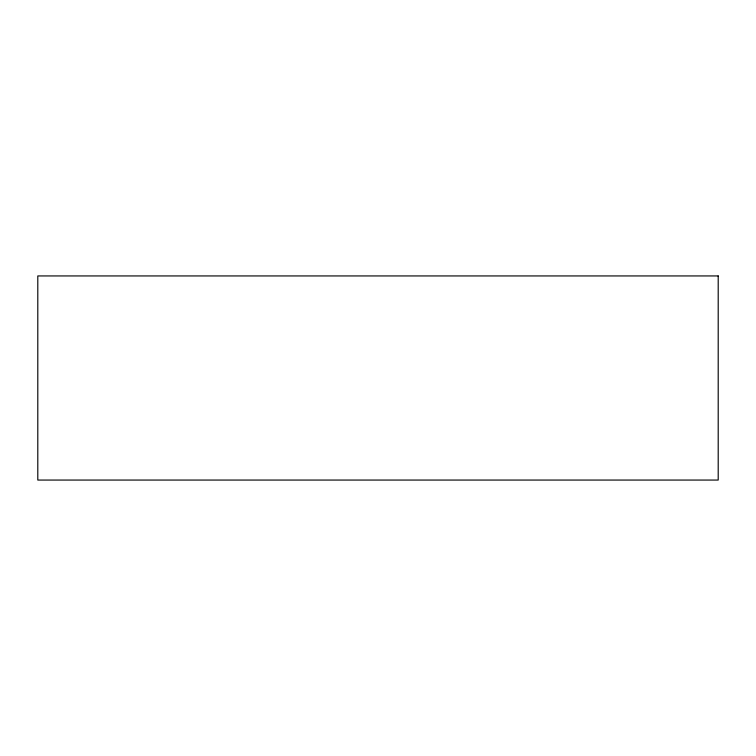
<?xml version="1.0" encoding="UTF-8"?>
<svg xmlns="http://www.w3.org/2000/svg" width="756" height="756" viewBox="0 0 756 756"><rect width="100%" height="100%" fill="white"/><g stroke="black" fill="none" stroke-linecap="round" stroke-linejoin="round"><path stroke-width="1.13" d="M718.2 275.94L37.8 275.94L37.8 480.06L718.2 480.06L718.2 275.94"/></g></svg>
